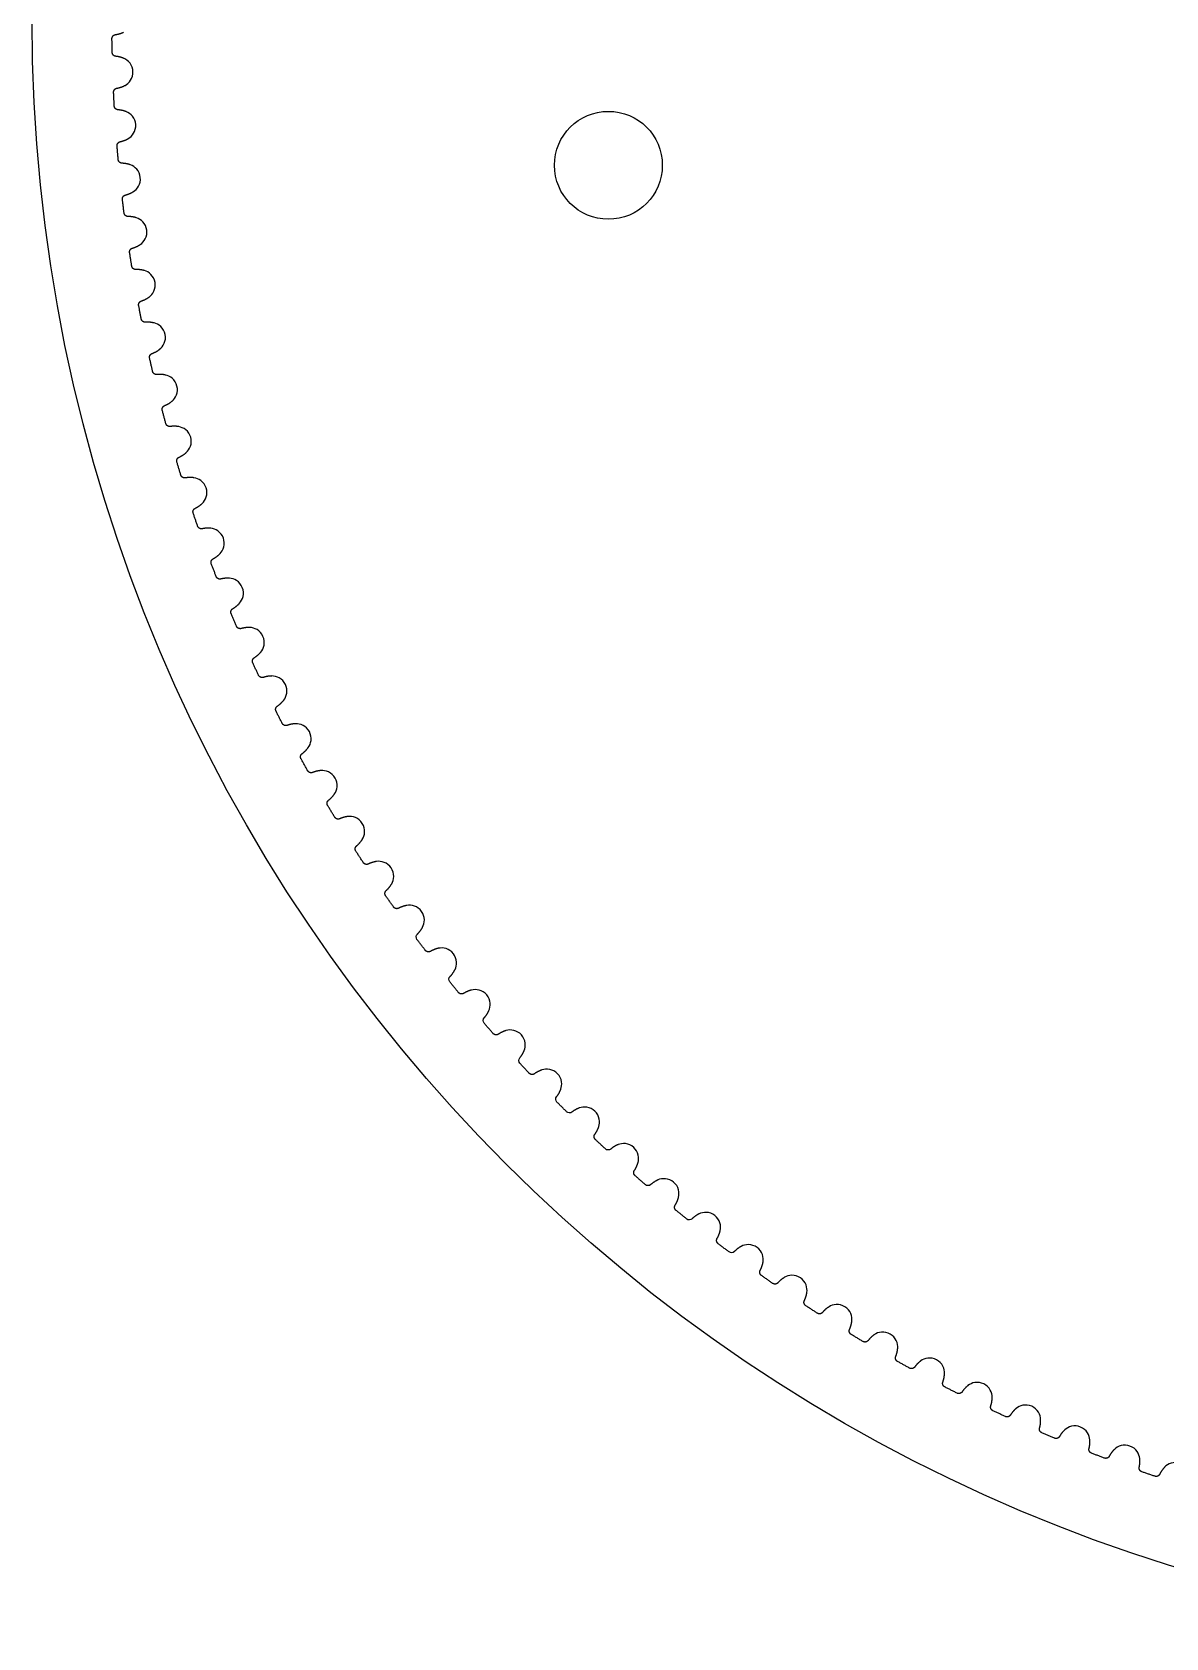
# Model space of a CAD drawing. Extents: x 88 to 208, y 45 to 165.
# Drawn here: x 88.5 to 130.6, y 45 to 104.5 of the extents above; entities that cross this region are included whole.
import ezdxf

# ---------------------------------------------------------------- set-up
doc = ezdxf.new("R2010")
doc.units = 0
doc.layers.add('View001', color=7, linetype='CONTINUOUS')

msp = doc.modelspace()

# ---------------------------------------------------------------- linework, layer by layer
at = {"layer": 'View001'}
for centre, radius in [((148.5, 105), 60), ((109.877, 99.589), 2)]:
    msp.add_circle(centre, radius, dxfattribs=at)
for points, degree, knots in [([(91.4627, 104.283), (91.4615, 104.336), (91.4991, 104.383), (91.5398, 104.427), (91.5926, 104.434)], 2, [0, 0, 0, 0.724386, 0.724386, 1.44877, 1.44877, 1.44877]), ([(91.6063, 103.629), (91.5533, 103.634), (91.5112, 103.677), (91.472, 103.722), (91.4714, 103.775)], 2, [0, 0, 0, 0.724386, 0.724386, 1.44877, 1.44877, 1.44877]), ([(91.6063, 103.629), (91.5533, 103.634), (91.5112, 103.677), (91.472, 103.722), (91.4714, 103.775)], 2, [0, 0, 0, 0.724386, 0.724386, 1.44877, 1.44877, 1.44877]), ([(91.9472, 102.551), (92.0204, 102.589), (92.0967, 102.652), (92.1539, 102.741), (92.2113, 102.829), (92.2462, 102.944), (92.2417, 103.06), (92.2382, 103.176), (92.1954, 103.288), (92.1321, 103.372), (92.0689, 103.457), (91.9885, 103.514), (91.9129, 103.548)], 3, [0, 0, 0, 0, 0.558599, 0.558599, 0.558599, 1.1172, 1.1172, 1.1172, 1.6758, 1.6758, 1.6758, 2.2344, 2.2344, 2.2344, 2.2344]), ([(91.5225, 102.293), (91.5194, 102.346), (91.5554, 102.394), (91.5945, 102.44), (91.647, 102.448)], 2, [0, 0, 0, 0.724386, 0.724386, 1.44877, 1.44877, 1.44877]), ([(91.6888, 101.644), (91.6357, 101.647), (91.5921, 101.689), (91.5513, 101.733), (91.5489, 101.786)], 2, [0, 0, 0, 0.724386, 0.724386, 1.44877, 1.44877, 1.44877]), ([(91.6888, 101.644), (91.6357, 101.647), (91.5921, 101.689), (91.5513, 101.733), (91.5489, 101.786)], 2, [0, 0, 0, 0.724386, 0.724386, 1.44877, 1.44877, 1.44877]), ([(92.0672, 100.578), (92.139, 100.62), (92.213, 100.685), (92.267, 100.776), (92.3213, 100.866), (92.3522, 100.982), (92.3436, 101.098), (92.3362, 101.213), (92.2895, 101.324), (92.2232, 101.406), (92.1571, 101.489), (92.0748, 101.543), (91.998, 101.574)], 3, [0, 0, 0, 0, 0.558599, 0.558599, 0.558599, 1.1172, 1.1172, 1.1172, 1.6758, 1.6758, 1.6758, 2.2344, 2.2344, 2.2344, 2.2344]), ([(91.6517, 100.306), (91.6467, 100.359), (91.681, 100.408), (91.7185, 100.455), (91.7707, 100.465)], 2, [0, 0, 0, 0.724386, 0.724386, 1.44877, 1.44877, 1.44877]), ([(91.8405, 99.6638), (91.7873, 99.6649), (91.7423, 99.7045), (91.7, 99.7471), (91.6957, 99.8001)], 2, [0, 0, 0, 0.724386, 0.724386, 1.44877, 1.44877, 1.44877]), ([(91.8405, 99.6638), (91.7873, 99.6649), (91.7423, 99.7045), (91.7, 99.7471), (91.6957, 99.8001)], 2, [0, 0, 0, 0.724386, 0.724386, 1.44877, 1.44877, 1.44877]), ([(92.2559, 98.6116), (92.3262, 98.6552), (92.3979, 98.7228), (92.4487, 98.8156), (92.4998, 98.9075), (92.5267, 99.0248), (92.514, 99.1402), (92.5025, 99.2557), (92.452, 99.3649), (92.3829, 99.4442), (92.314, 99.5245), (92.2298, 99.5757), (92.152, 99.6039)], 3, [0, 0, 0, 0, 0.558599, 0.558599, 0.558599, 1.1172, 1.1172, 1.1172, 1.6758, 1.6758, 1.6758, 2.2344, 2.2344, 2.2344, 2.2344]), ([(91.8501, 98.3252), (91.8433, 98.3779), (91.8759, 98.4283), (91.9117, 98.4764), (91.9635, 98.4884)], 2, [0, 0, 0, 0.724386, 0.724386, 1.44877, 1.44877, 1.44877]), ([(92.0612, 97.6897), (92.0081, 97.6889), (91.9617, 97.7269), (91.9179, 97.768), (91.9118, 97.8208)], 2, [0, 0, 0, 0.724386, 0.724386, 1.44877, 1.44877, 1.44877]), ([(92.0612, 97.6897), (92.0081, 97.6889), (91.9617, 97.7269), (91.9179, 97.768), (91.9118, 97.8208)], 2, [0, 0, 0, 0.724386, 0.724386, 1.44877, 1.44877, 1.44877]), ([(92.5131, 96.6526), (92.5818, 96.6986), (92.6512, 96.7687), (92.6987, 96.8632), (92.7466, 96.9568), (92.7693, 97.075), (92.7527, 97.1899), (92.7371, 97.3049), (92.6828, 97.4123), (92.611, 97.4891), (92.5393, 97.5669), (92.4534, 97.6152), (92.3747, 97.6407)], 3, [0, 0, 0, 0, 0.558599, 0.558599, 0.558599, 1.1172, 1.1172, 1.1172, 1.6758, 1.6758, 1.6758, 2.2344, 2.2344, 2.2344, 2.2344]), ([(92.1176, 96.3522), (92.1089, 96.4046), (92.1397, 96.4561), (92.1739, 96.5054), (92.2252, 96.5193)], 2, [0, 0, 0, 0.724386, 0.724386, 1.44877, 1.44877, 1.44877]), ([(92.3507, 95.7244), (92.2976, 95.7218), (92.25, 95.7582), (92.2048, 95.7977), (92.1968, 95.8503)], 2, [0, 0, 0, 0.724386, 0.724386, 1.44877, 1.44877, 1.44877]), ([(92.3507, 95.7244), (92.2976, 95.7218), (92.25, 95.7582), (92.2048, 95.7977), (92.1968, 95.8503)], 2, [0, 0, 0, 0.724386, 0.724386, 1.44877, 1.44877, 1.44877]), ([(92.8385, 94.7037), (92.9056, 94.7522), (92.9724, 94.8246), (93.0167, 94.9207), (93.0612, 95.016), (93.0798, 95.1349), (93.0592, 95.2491), (93.0396, 95.3635), (92.9816, 95.4689), (92.9072, 95.5432), (92.8328, 95.6185), (92.7453, 95.6637), (92.6657, 95.6864)], 3, [0, 0, 0, 0, 0.558599, 0.558599, 0.558599, 1.1172, 1.1172, 1.1172, 1.6758, 1.6758, 1.6758, 2.2344, 2.2344, 2.2344, 2.2344]), ([(92.4537, 94.3897), (92.4433, 94.4419), (92.4722, 94.4944), (92.5046, 94.5449), (92.5555, 94.5605)], 2, [0, 0, 0, 0.724386, 0.724386, 1.44877, 1.44877, 1.44877]), ([(92.7087, 93.7705), (92.6557, 93.766), (92.6068, 93.8007), (92.5603, 93.8386), (92.5504, 93.8909)], 2, [0, 0, 0, 0.724386, 0.724386, 1.44877, 1.44877, 1.44877]), ([(92.7087, 93.7705), (92.6557, 93.766), (92.6068, 93.8007), (92.5603, 93.8386), (92.5504, 93.8909)], 2, [0, 0, 0, 0.724386, 0.724386, 1.44877, 1.44877, 1.44877]), ([(93.2318, 92.7674), (93.2971, 92.8182), (93.3614, 92.8929), (93.4022, 92.9905), (93.4435, 93.0873), (93.4579, 93.2068), (93.4333, 93.3202), (93.4097, 93.4338), (93.348, 93.5371), (93.2711, 93.6088), (93.1941, 93.6814), (93.1051, 93.7236), (93.0247, 93.7435)], 3, [0, 0, 0, 0, 0.558599, 0.558599, 0.558599, 1.1172, 1.1172, 1.1172, 1.6758, 1.6758, 1.6758, 2.2344, 2.2344, 2.2344, 2.2344]), ([(92.8581, 92.4402), (92.8459, 92.4919), (92.873, 92.5455), (92.9036, 92.597), (92.9539, 92.6144)], 2, [0, 0, 0, 0.724386, 0.724386, 1.44877, 1.44877, 1.44877]), ([(93.1346, 91.8303), (93.0818, 91.8239), (93.0316, 91.8569), (92.9839, 91.8932), (92.9722, 91.945)], 2, [0, 0, 0, 0.724386, 0.724386, 1.44877, 1.44877, 1.44877]), ([(93.1346, 91.8303), (93.0818, 91.8239), (93.0316, 91.8569), (92.9839, 91.8932), (92.9722, 91.945)], 2, [0, 0, 0, 0.724386, 0.724386, 1.44877, 1.44877, 1.44877]), ([(93.6923, 90.8461), (93.7559, 90.8991), (93.8175, 90.976), (93.8549, 91.075), (93.8927, 91.1731), (93.903, 91.293), (93.8744, 91.4055), (93.8469, 91.5182), (93.7817, 91.6193), (93.7023, 91.6883), (93.6228, 91.7582), (93.5324, 91.7972), (93.4514, 91.8143)], 3, [0, 0, 0, 0, 0.558599, 0.558599, 0.558599, 1.1172, 1.1172, 1.1172, 1.6758, 1.6758, 1.6758, 2.2344, 2.2344, 2.2344, 2.2344]), ([(93.3304, 90.506), (93.3163, 90.5573), (93.3415, 90.6117), (93.3704, 90.6643), (93.42, 90.6834)], 2, [0, 0, 0, 0.724386, 0.724386, 1.44877, 1.44877, 1.44877]), ([(93.6279, 89.9061), (93.5754, 89.8979), (93.5241, 89.9291), (93.4751, 89.9637), (93.4617, 90.0151)], 2, [0, 0, 0, 0.724386, 0.724386, 1.44877, 1.44877, 1.44877]), ([(93.6279, 89.9061), (93.5754, 89.8979), (93.5241, 89.9291), (93.4751, 89.9637), (93.4617, 90.0151)], 2, [0, 0, 0, 0.724386, 0.724386, 1.44877, 1.44877, 1.44877]), ([(94.2197, 88.9419), (94.2813, 88.9971), (94.3402, 89.0761), (94.3742, 89.1764), (94.4086, 89.2757), (94.4146, 89.3959), (94.3821, 89.5073), (94.3507, 89.6191), (94.282, 89.7179), (94.2002, 89.784), (94.1184, 89.8511), (94.0266, 89.8869), (93.9451, 89.9011)], 3, [0, 0, 0, 0, 0.558599, 0.558599, 0.558599, 1.1172, 1.1172, 1.1172, 1.6758, 1.6758, 1.6758, 2.2344, 2.2344, 2.2344, 2.2344]), ([(93.8698, 88.5894), (93.854, 88.6402), (93.8773, 88.6954), (93.9043, 88.749), (93.9532, 88.7699)], 2, [0, 0, 0, 0.724386, 0.724386, 1.44877, 1.44877, 1.44877]), ([(94.1881, 88.0002), (94.1359, 87.9902), (94.0836, 88.0196), (94.0334, 88.0525), (94.0182, 88.1034)], 2, [0, 0, 0, 0.724386, 0.724386, 1.44877, 1.44877, 1.44877]), ([(94.1881, 88.0002), (94.1359, 87.9902), (94.0836, 88.0196), (94.0334, 88.0525), (94.0182, 88.1034)], 2, [0, 0, 0, 0.724386, 0.724386, 1.44877, 1.44877, 1.44877]), ([(94.8132, 87.0574), (94.8729, 87.1147), (94.929, 87.1957), (94.9594, 87.297), (94.9903, 87.3976), (94.9921, 87.5179), (94.9558, 87.6281), (94.9205, 87.7387), (94.8484, 87.835), (94.7643, 87.8982), (94.6802, 87.9624), (94.5872, 87.995), (94.5053, 88.0064)], 3, [0, 0, 0, 0, 0.558599, 0.558599, 0.558599, 1.1172, 1.1172, 1.1172, 1.6758, 1.6758, 1.6758, 2.2344, 2.2344, 2.2344, 2.2344]), ([(94.4758, 86.6928), (94.4582, 86.743), (94.4796, 86.7991), (94.5047, 86.8536), (94.5528, 86.8761)], 2, [0, 0, 0, 0.724386, 0.724386, 1.44877, 1.44877, 1.44877]), ([(94.8145, 86.1151), (94.7626, 86.1033), (94.7093, 86.1309), (94.658, 86.1619), (94.641, 86.2123)], 2, [0, 0, 0, 0.724386, 0.724386, 1.44877, 1.44877, 1.44877]), ([(94.8145, 86.1151), (94.7626, 86.1033), (94.7093, 86.1309), (94.658, 86.1619), (94.641, 86.2123)], 2, [0, 0, 0, 0.724386, 0.724386, 1.44877, 1.44877, 1.44877]), ([(95.4721, 85.1946), (95.5297, 85.254), (95.583, 85.3369), (95.6098, 85.4393), (95.6372, 85.5408), (95.6349, 85.6611), (95.5947, 85.77), (95.5556, 85.8793), (95.4801, 85.973), (95.3939, 86.0333), (95.3076, 86.0945), (95.2135, 86.1239), (95.1312, 86.1324)], 3, [0, 0, 0, 0, 0.558599, 0.558599, 0.558599, 1.1172, 1.1172, 1.1172, 1.6758, 1.6758, 1.6758, 2.2344, 2.2344, 2.2344, 2.2344]), ([(95.1476, 84.8186), (95.1283, 84.8681), (95.1477, 84.9249), (95.1709, 84.9802), (95.2182, 85.0044)], 2, [0, 0, 0, 0.724386, 0.724386, 1.44877, 1.44877, 1.44877]), ([(95.5062, 84.2531), (95.4548, 84.2394), (95.4006, 84.2651), (95.3483, 84.2944), (95.3295, 84.3441)], 2, [0, 0, 0, 0.724386, 0.724386, 1.44877, 1.44877, 1.44877]), ([(95.5062, 84.2531), (95.4548, 84.2394), (95.4006, 84.2651), (95.3483, 84.2944), (95.3295, 84.3441)], 2, [0, 0, 0, 0.724386, 0.724386, 1.44877, 1.44877, 1.44877]), ([(96.1956, 83.3561), (96.2511, 83.4174), (96.3014, 83.5021), (96.3247, 83.6054), (96.3485, 83.7078), (96.342, 83.828), (96.298, 83.9354), (96.2551, 84.0432), (96.1764, 84.1342), (96.0882, 84.1915), (95.9998, 84.2496), (95.9048, 84.2757), (95.8222, 84.2813)], 3, [0, 0, 0, 0, 0.558599, 0.558599, 0.558599, 1.1172, 1.1172, 1.1172, 1.6758, 1.6758, 1.6758, 2.2344, 2.2344, 2.2344, 2.2344]), ([(95.8845, 82.9689), (95.8634, 83.0177), (95.8808, 83.0751), (95.902, 83.1313), (95.9485, 83.1571)], 2, [0, 0, 0, 0.724386, 0.724386, 1.44877, 1.44877, 1.44877]), ([(96.2626, 82.4162), (96.2117, 82.4008), (96.1566, 82.4246), (96.1033, 82.452), (96.0828, 82.5011)], 2, [0, 0, 0, 0.724386, 0.724386, 1.44877, 1.44877, 1.44877]), ([(96.2626, 82.4162), (96.2117, 82.4008), (96.1566, 82.4246), (96.1033, 82.452), (96.0828, 82.5011)], 2, [0, 0, 0, 0.724386, 0.724386, 1.44877, 1.44877, 1.44877]), ([(96.9828, 81.5438), (97.0362, 81.6071), (97.0835, 81.6935), (97.1032, 81.7975), (97.1234, 81.9007), (97.1126, 82.0206), (97.065, 82.1264), (97.0183, 82.2326), (96.9365, 82.3209), (96.8463, 82.375), (96.756, 82.43), (96.6601, 82.4528), (96.5774, 82.4555)], 3, [0, 0, 0, 0, 0.558599, 0.558599, 0.558599, 1.1172, 1.1172, 1.1172, 1.6758, 1.6758, 1.6758, 2.2344, 2.2344, 2.2344, 2.2344]), ([(96.6854, 81.1461), (96.6626, 81.1941), (96.678, 81.2521), (96.6973, 81.3089), (96.7428, 81.3364)], 2, [0, 0, 0, 0.724386, 0.724386, 1.44877, 1.44877, 1.44877]), ([(97.0826, 80.6069), (97.0322, 80.5898), (96.9764, 80.6116), (96.9221, 80.6371), (96.8999, 80.6855)], 2, [0, 0, 0, 0.724386, 0.724386, 1.44877, 1.44877, 1.44877]), ([(97.0826, 80.6069), (97.0322, 80.5898), (96.9764, 80.6116), (96.9221, 80.6371), (96.8999, 80.6855)], 2, [0, 0, 0, 0.724386, 0.724386, 1.44877, 1.44877, 1.44877]), ([(97.8328, 79.7602), (97.8839, 79.8253), (97.9282, 79.9133), (97.9442, 80.0179), (97.9608, 80.1217), (97.9459, 80.2412), (97.8946, 80.3453), (97.8443, 80.4498), (97.7594, 80.5352), (97.6674, 80.5861), (97.5752, 80.6379), (97.4785, 80.6573), (97.3958, 80.6572)], 3, [0, 0, 0, 0, 0.558599, 0.558599, 0.558599, 1.1172, 1.1172, 1.1172, 1.6758, 1.6758, 1.6758, 2.2344, 2.2344, 2.2344, 2.2344]), ([(97.5494, 79.3523), (97.525, 79.3995), (97.5384, 79.458), (97.5556, 79.5155), (97.6002, 79.5445)], 2, [0, 0, 0, 0.724386, 0.724386, 1.44877, 1.44877, 1.44877]), ([(97.9652, 78.8273), (97.9155, 78.8084), (97.8589, 78.8283), (97.8038, 78.8519), (97.7799, 78.8995)], 2, [0, 0, 0, 0.724386, 0.724386, 1.44877, 1.44877, 1.44877]), ([(97.9652, 78.8273), (97.9155, 78.8084), (97.8589, 78.8283), (97.8038, 78.8519), (97.7799, 78.8995)], 2, [0, 0, 0, 0.724386, 0.724386, 1.44877, 1.44877, 1.44877]), ([(98.7445, 78.0073), (98.7933, 78.0741), (98.8345, 78.1637), (98.8469, 78.2688), (98.8598, 78.3731), (98.8408, 78.4919), (98.7859, 78.5942), (98.7319, 78.6969), (98.6441, 78.7792), (98.5504, 78.8269), (98.4564, 78.8755), (98.3592, 78.8915), (98.2765, 78.8885)], 3, [0, 0, 0, 0, 0.558599, 0.558599, 0.558599, 1.1172, 1.1172, 1.1172, 1.6758, 1.6758, 1.6758, 2.2344, 2.2344, 2.2344, 2.2344]), ([(98.4756, 77.5898), (98.4495, 77.6361), (98.4608, 77.695), (98.4761, 77.7531), (98.5196, 77.7836)], 2, [0, 0, 0, 0.724386, 0.724386, 1.44877, 1.44877, 1.44877]), ([(98.9094, 77.0797), (98.8604, 77.059), (98.8031, 77.0769), (98.7472, 77.0986), (98.7217, 77.1452)], 2, [0, 0, 0, 0.724386, 0.724386, 1.44877, 1.44877, 1.44877]), ([(98.9094, 77.0797), (98.8604, 77.059), (98.8031, 77.0769), (98.7472, 77.0986), (98.7217, 77.1452)], 2, [0, 0, 0, 0.724386, 0.724386, 1.44877, 1.44877, 1.44877]), ([(99.7168, 76.2873), (99.7633, 76.3558), (99.8014, 76.4467), (99.81, 76.5522), (99.8194, 76.6569), (99.7961, 76.775), (99.7377, 76.8753), (99.6802, 76.9761), (99.5896, 77.0553), (99.4943, 77.0997), (99.3986, 77.145), (99.3009, 77.1575), (99.2183, 77.1516)], 3, [0, 0, 0, 0, 0.558599, 0.558599, 0.558599, 1.1172, 1.1172, 1.1172, 1.6758, 1.6758, 1.6758, 2.2344, 2.2344, 2.2344, 2.2344]), ([(99.4626, 75.8606), (99.435, 75.9061), (99.4442, 75.9653), (99.4574, 76.0239), (99.4998, 76.0559)], 2, [0, 0, 0, 0.724386, 0.724386, 1.44877, 1.44877, 1.44877]), ([(99.914, 75.366), (99.8658, 75.3436), (99.8079, 75.3595), (99.7512, 75.3792), (99.7242, 75.425)], 2, [0, 0, 0, 0.724386, 0.724386, 1.44877, 1.44877, 1.44877]), ([(99.914, 75.366), (99.8658, 75.3436), (99.8079, 75.3595), (99.7512, 75.3792), (99.7242, 75.425)], 2, [0, 0, 0, 0.724386, 0.724386, 1.44877, 1.44877, 1.44877]), ([(100.749, 74.6023), (100.793, 74.6724), (100.828, 74.7646), (100.833, 74.8702), (100.838, 74.9752), (100.811, 75.0925), (100.749, 75.1906), (100.688, 75.2893), (100.595, 75.3653), (100.498, 75.4064), (100.401, 75.4483), (100.303, 75.4575), (100.22, 75.4487)], 3, [0, 0, 0, 0, 0.558599, 0.558599, 0.558599, 1.1172, 1.1172, 1.1172, 1.6758, 1.6758, 1.6758, 2.2344, 2.2344, 2.2344, 2.2344]), ([(100.509, 74.167), (100.48, 74.2114), (100.487, 74.271), (100.499, 74.3299), (100.54, 74.3635)], 2, [0, 0, 0, 0.724386, 0.724386, 1.44877, 1.44877, 1.44877]), ([(100.978, 73.6884), (100.93, 73.6644), (100.872, 73.6782), (100.815, 73.696), (100.786, 73.7407)], 2, [0, 0, 0, 0.724386, 0.724386, 1.44877, 1.44877, 1.44877]), ([(100.978, 73.6884), (100.93, 73.6644), (100.872, 73.6782), (100.815, 73.696), (100.786, 73.7407)], 2, [0, 0, 0, 0.724386, 0.724386, 1.44877, 1.44877, 1.44877]), ([(101.839, 72.9543), (101.88, 73.0259), (101.912, 73.1192), (101.913, 73.225), (101.915, 73.3302), (101.884, 73.4464), (101.818, 73.5423), (101.754, 73.6388), (101.658, 73.7115), (101.56, 73.7492), (101.461, 73.7877), (101.363, 73.7934), (101.281, 73.7817)], 3, [0, 0, 0, 0, 0.558599, 0.558599, 0.558599, 1.1172, 1.1172, 1.1172, 1.6758, 1.6758, 1.6758, 2.2344, 2.2344, 2.2344, 2.2344]), ([(101.615, 72.5109), (101.584, 72.5543), (101.589, 72.6141), (101.598, 72.6734), (101.638, 72.7084)], 2, [0, 0, 0, 0.724386, 0.724386, 1.44877, 1.44877, 1.44877]), ([(102.1, 72.049), (102.053, 72.0233), (101.994, 72.0351), (101.936, 72.0508), (101.906, 72.0946)], 2, [0, 0, 0, 0.724386, 0.724386, 1.44877, 1.44877, 1.44877]), ([(102.1, 72.049), (102.053, 72.0233), (101.994, 72.0351), (101.936, 72.0508), (101.906, 72.0946)], 2, [0, 0, 0, 0.724386, 0.724386, 1.44877, 1.44877, 1.44877]), ([(102.985, 71.3454), (103.024, 71.4183), (103.053, 71.5127), (103.05, 71.6185), (103.049, 71.7237), (103.013, 71.8387), (102.945, 71.9323), (102.877, 72.0265), (102.779, 72.0958), (102.679, 72.13), (102.579, 72.1651), (102.481, 72.1674), (102.399, 72.1528)], 3, [0, 0, 0, 0, 0.558599, 0.558599, 0.558599, 1.1172, 1.1172, 1.1172, 1.6758, 1.6758, 1.6758, 2.2344, 2.2344, 2.2344, 2.2344]), ([(103.278, 70.4497), (103.232, 70.4224), (103.173, 70.4322), (103.115, 70.4459), (103.083, 70.4885)], 2, [0, 0, 0, 0.724386, 0.724386, 1.44877, 1.44877, 1.44877]), ([(103.278, 70.4497), (103.232, 70.4224), (103.173, 70.4322), (103.115, 70.4459), (103.083, 70.4885)], 2, [0, 0, 0, 0.724386, 0.724386, 1.44877, 1.44877, 1.44877]), ([(104.188, 69.7775), (104.224, 69.8517), (104.249, 69.9471), (104.243, 70.0527), (104.238, 70.1577), (104.198, 70.2714), (104.126, 70.3626), (104.055, 70.4544), (103.955, 70.5202), (103.854, 70.5509), (103.753, 70.5824), (103.655, 70.5813), (103.574, 70.564)], 3, [0, 0, 0, 0, 0.558599, 0.558599, 0.558599, 1.1172, 1.1172, 1.1172, 1.6758, 1.6758, 1.6758, 2.2344, 2.2344, 2.2344, 2.2344]), ([(104.511, 68.8925), (104.466, 68.8637), (104.407, 68.8713), (104.348, 68.883), (104.315, 68.9245)], 2, [0, 0, 0, 0.724386, 0.724386, 1.44877, 1.44877, 1.44877]), ([(104.511, 68.8925), (104.466, 68.8637), (104.407, 68.8713), (104.348, 68.883), (104.315, 68.9245)], 2, [0, 0, 0, 0.724386, 0.724386, 1.44877, 1.44877, 1.44877]), ([(105.444, 68.2524), (105.478, 68.3279), (105.499, 68.4241), (105.49, 68.5294), (105.481, 68.6342), (105.437, 68.7465), (105.362, 68.835), (105.288, 68.9243), (105.185, 68.9866), (105.084, 69.0138), (104.982, 69.0418), (104.883, 69.0372), (104.803, 69.017)], 3, [0, 0, 0, 0, 0.558599, 0.558599, 0.558599, 1.1172, 1.1172, 1.1172, 1.6758, 1.6758, 1.6758, 2.2344, 2.2344, 2.2344, 2.2344]), ([(105.798, 67.3793), (105.754, 67.3489), (105.695, 67.3545), (105.635, 67.3641), (105.601, 67.4045)], 2, [0, 0, 0, 0.724386, 0.724386, 1.44877, 1.44877, 1.44877]), ([(105.798, 67.3793), (105.754, 67.3489), (105.695, 67.3545), (105.635, 67.3641), (105.601, 67.4045)], 2, [0, 0, 0, 0.724386, 0.724386, 1.44877, 1.44877, 1.44877]), ([(106.753, 66.7722), (106.784, 66.8488), (106.802, 66.9457), (106.789, 67.0506), (106.776, 67.155), (106.729, 67.2657), (106.651, 67.3516), (106.574, 67.4382), (106.468, 67.4969), (106.366, 67.5205), (106.263, 67.5449), (106.165, 67.5369), (106.085, 67.5139)], 3, [0, 0, 0, 0, 0.558599, 0.558599, 0.558599, 1.1172, 1.1172, 1.1172, 1.6758, 1.6758, 1.6758, 2.2344, 2.2344, 2.2344, 2.2344]), ([(108.112, 65.3385), (108.141, 65.4162), (108.156, 65.5136), (108.138, 65.618), (108.122, 65.7219), (108.071, 65.8309), (107.99, 65.914), (107.91, 65.9979), (107.803, 66.0529), (107.7, 66.0729), (107.596, 66.0937), (107.498, 66.0822), (107.419, 66.0565)], 3, [0, 0, 0, 0, 0.558599, 0.558599, 0.558599, 1.1172, 1.1172, 1.1172, 1.6758, 1.6758, 1.6758, 2.2344, 2.2344, 2.2344, 2.2344]), ([(107.137, 65.912), (107.094, 65.8801), (107.035, 65.8836), (106.975, 65.8911), (106.939, 65.9302)], 2, [0, 0, 0, 0.724386, 0.724386, 1.44877, 1.44877, 1.44877]), ([(107.137, 65.912), (107.094, 65.8801), (107.035, 65.8836), (106.975, 65.8911), (106.939, 65.9302)], 2, [0, 0, 0, 0.724386, 0.724386, 1.44877, 1.44877, 1.44877]), ([(109.521, 63.9531), (109.547, 64.0318), (109.558, 64.1297), (109.537, 64.2334), (109.518, 64.3367), (109.463, 64.4438), (109.379, 64.524), (109.296, 64.6051), (109.187, 64.6563), (109.083, 64.6727), (108.979, 64.6898), (108.881, 64.675), (108.803, 64.6466)], 3, [0, 0, 0, 0, 0.558599, 0.558599, 0.558599, 1.1172, 1.1172, 1.1172, 1.6758, 1.6758, 1.6758, 2.2344, 2.2344, 2.2344, 2.2344]), ([(109.394, 63.4729), (109.355, 63.509), (109.348, 63.5685), (109.344, 63.6284), (109.376, 63.6709)], 2, [0, 0, 0, 0.724386, 0.724386, 1.44877, 1.44877, 1.44877]), ([(110.977, 62.6178), (111, 62.6973), (111.008, 62.7955), (110.984, 62.8985), (110.96, 63.001), (110.902, 63.1061), (110.815, 63.1834), (110.729, 63.2615), (110.619, 63.3088), (110.514, 63.3216), (110.41, 63.3351), (110.313, 63.3169), (110.236, 63.2857)], 3, [0, 0, 0, 0, 0.558599, 0.558599, 0.558599, 1.1172, 1.1172, 1.1172, 1.6758, 1.6758, 1.6758, 2.2344, 2.2344, 2.2344, 2.2344]), ([(110.867, 62.1334), (110.827, 62.1681), (110.817, 62.2273), (110.812, 62.2871), (110.842, 62.3307)], 2, [0, 0, 0, 0.724386, 0.724386, 1.44877, 1.44877, 1.44877]), ([(112.479, 61.3341), (112.499, 61.4143), (112.504, 61.5128), (112.476, 61.6148), (112.449, 61.7164), (112.387, 61.8195), (112.298, 61.8937), (112.209, 61.9687), (112.097, 62.0122), (111.992, 62.0213), (111.887, 62.0312), (111.791, 62.0096), (111.715, 61.9758)], 3, [0, 0, 0, 0, 0.558599, 0.558599, 0.558599, 1.1172, 1.1172, 1.1172, 1.6758, 1.6758, 1.6758, 2.2344, 2.2344, 2.2344, 2.2344]), ([(112.386, 60.8462), (112.345, 60.8794), (112.333, 60.9383), (112.325, 60.9978), (112.354, 61.0424)], 2, [0, 0, 0, 0.724386, 0.724386, 1.44877, 1.44877, 1.44877]), ([(114.025, 60.1036), (114.042, 60.1845), (114.044, 60.283), (114.012, 60.384), (113.982, 60.4847), (113.916, 60.5855), (113.824, 60.6565), (113.733, 60.7284), (113.619, 60.7679), (113.514, 60.7734), (113.409, 60.7796), (113.313, 60.7546), (113.239, 60.7182)], 3, [0, 0, 0, 0, 0.558599, 0.558599, 0.558599, 1.1172, 1.1172, 1.1172, 1.6758, 1.6758, 1.6758, 2.2344, 2.2344, 2.2344, 2.2344]), ([(113.949, 59.6127), (113.907, 59.6445), (113.893, 59.7029), (113.883, 59.7621), (113.91, 59.8077)], 2, [0, 0, 0, 0.724386, 0.724386, 1.44877, 1.44877, 1.44877]), ([(115.613, 58.9278), (115.627, 59.0092), (115.625, 59.1078), (115.59, 59.2076), (115.556, 59.3071), (115.487, 59.4055), (115.393, 59.4733), (115.299, 59.542), (115.184, 59.5776), (115.079, 59.5793), (114.973, 59.5818), (114.879, 59.5536), (114.806, 59.5146)], 3, [0, 0, 0, 0, 0.558599, 0.558599, 0.558599, 1.1172, 1.1172, 1.1172, 1.6758, 1.6758, 1.6758, 2.2344, 2.2344, 2.2344, 2.2344]), ([(115.554, 58.4346), (115.51, 58.4648), (115.495, 58.5227), (115.483, 58.5816), (115.509, 58.6281)], 2, [0, 0, 0, 0.724386, 0.724386, 1.44877, 1.44877, 1.44877]), ([(117.241, 57.8081), (117.253, 57.89), (117.247, 57.9884), (117.208, 58.087), (117.171, 58.1852), (117.098, 58.2812), (117.002, 58.3457), (116.906, 58.411), (116.79, 58.4425), (116.685, 58.4406), (116.579, 58.4394), (116.485, 58.4079), (116.414, 58.3664)], 3, [0, 0, 0, 0, 0.558599, 0.558599, 0.558599, 1.1172, 1.1172, 1.1172, 1.6758, 1.6758, 1.6758, 2.2344, 2.2344, 2.2344, 2.2344]), ([(116.168, 58.1663), (116.133, 58.1262), (116.073, 58.1172), (116.014, 58.1122), (115.97, 58.143)], 2, [0, 0, 0, 0.724386, 0.724386, 1.44877, 1.44877, 1.44877]), ([(116.168, 58.1663), (116.133, 58.1262), (116.073, 58.1172), (116.014, 58.1122), (115.97, 58.143)], 2, [0, 0, 0, 0.724386, 0.724386, 1.44877, 1.44877, 1.44877]), ([(117.199, 57.3132), (117.155, 57.3419), (117.137, 57.3992), (117.123, 57.4576), (117.147, 57.505)], 2, [0, 0, 0, 0.724386, 0.724386, 1.44877, 1.44877, 1.44877]), ([(118.907, 56.7459), (118.916, 56.8282), (118.907, 56.9263), (118.865, 57.0235), (118.824, 57.1204), (118.748, 57.2137), (118.649, 57.2748), (118.551, 57.3368), (118.434, 57.3642), (118.329, 57.3587), (118.223, 57.3538), (118.131, 57.319), (118.061, 57.275)], 3, [0, 0, 0, 0, 0.558599, 0.558599, 0.558599, 1.1172, 1.1172, 1.1172, 1.6758, 1.6758, 1.6758, 2.2344, 2.2344, 2.2344, 2.2344]), ([(117.822, 57.0664), (117.788, 57.0252), (117.729, 57.0141), (117.67, 57.007), (117.625, 57.0362)], 2, [0, 0, 0, 0.724386, 0.724386, 1.44877, 1.44877, 1.44877]), ([(117.822, 57.0664), (117.788, 57.0252), (117.729, 57.0141), (117.67, 57.007), (117.625, 57.0362)], 2, [0, 0, 0, 0.724386, 0.724386, 1.44877, 1.44877, 1.44877]), ([(118.883, 56.2498), (118.837, 56.277), (118.817, 56.3336), (118.801, 56.3915), (118.824, 56.4397)], 2, [0, 0, 0, 0.724386, 0.724386, 1.44877, 1.44877, 1.44877]), ([(119.513, 56.025), (119.481, 55.9826), (119.423, 55.9694), (119.364, 55.9603), (119.318, 55.9879)], 2, [0, 0, 0, 0.724386, 0.724386, 1.44877, 1.44877, 1.44877]), ([(119.513, 56.025), (119.481, 55.9826), (119.423, 55.9694), (119.364, 55.9603), (119.318, 55.9879)], 2, [0, 0, 0, 0.724386, 0.724386, 1.44877, 1.44877, 1.44877]), ([(120.609, 55.7425), (120.615, 55.8251), (120.602, 55.9228), (120.557, 56.0185), (120.513, 56.1138), (120.434, 56.2045), (120.333, 56.2621), (120.233, 56.3206), (120.115, 56.344), (120.01, 56.3347), (119.904, 56.3261), (119.814, 56.2882), (119.745, 56.2418)], 3, [0, 0, 0, 0, 0.558599, 0.558599, 0.558599, 1.1172, 1.1172, 1.1172, 1.6758, 1.6758, 1.6758, 2.2344, 2.2344, 2.2344, 2.2344]), ([(120.602, 55.2459), (120.555, 55.2714), (120.534, 55.3274), (120.516, 55.3846), (120.537, 55.4336)], 2, [0, 0, 0, 0.724386, 0.724386, 1.44877, 1.44877, 1.44877]), ([(122.345, 54.7991), (122.348, 54.8818), (122.332, 54.9791), (122.284, 55.0731), (122.236, 55.1669), (122.154, 55.2547), (122.051, 55.3088), (121.949, 55.3638), (121.83, 55.383), (121.726, 55.3701), (121.621, 55.3578), (121.531, 55.3167), (121.464, 55.2679)], 3, [0, 0, 0, 0, 0.558599, 0.558599, 0.558599, 1.1172, 1.1172, 1.1172, 1.6758, 1.6758, 1.6758, 2.2344, 2.2344, 2.2344, 2.2344]), ([(121.24, 55.0432), (121.21, 54.9997), (121.152, 54.9845), (121.093, 54.9733), (121.046, 54.9994)], 2, [0, 0, 0, 0.724386, 0.724386, 1.44877, 1.44877, 1.44877]), ([(121.24, 55.0432), (121.21, 54.9997), (121.152, 54.9845), (121.093, 54.9733), (121.046, 54.9994)], 2, [0, 0, 0, 0.724386, 0.724386, 1.44877, 1.44877, 1.44877]), ([(122.355, 54.3026), (122.308, 54.3265), (122.284, 54.3816), (122.265, 54.4382), (122.284, 54.4879)], 2, [0, 0, 0, 0.724386, 0.724386, 1.44877, 1.44877, 1.44877]), ([(124.113, 53.9169), (124.113, 53.9997), (124.094, 54.0963), (124.042, 54.1886), (123.991, 54.2806), (123.906, 54.3656), (123.801, 54.416), (123.697, 54.4674), (123.578, 54.4824), (123.474, 54.4659), (123.369, 54.45), (123.281, 54.4058), (123.216, 54.3547)], 3, [0, 0, 0, 0, 0.558599, 0.558599, 0.558599, 1.1172, 1.1172, 1.1172, 1.6758, 1.6758, 1.6758, 2.2344, 2.2344, 2.2344, 2.2344]), ([(123, 54.1223), (122.971, 54.0778), (122.914, 54.0606), (122.855, 54.0473), (122.808, 54.0717)], 2, [0, 0, 0, 0.724386, 0.724386, 1.44877, 1.44877, 1.44877]), ([(123, 54.1223), (122.971, 54.0778), (122.914, 54.0606), (122.855, 54.0473), (122.808, 54.0717)], 2, [0, 0, 0, 0.724386, 0.724386, 1.44877, 1.44877, 1.44877]), ([(124.141, 53.421), (124.092, 53.4432), (124.067, 53.4975), (124.045, 53.5534), (124.062, 53.6037)], 2, [0, 0, 0, 0.724386, 0.724386, 1.44877, 1.44877, 1.44877]), ([(125.91, 53.0969), (125.908, 53.1797), (125.885, 53.2756), (125.83, 53.366), (125.776, 53.4562), (125.688, 53.5381), (125.582, 53.5848), (125.476, 53.6326), (125.356, 53.6434), (125.253, 53.6233), (125.149, 53.6037), (125.062, 53.5565), (124.999, 53.5032)], 3, [0, 0, 0, 0, 0.558599, 0.558599, 0.558599, 1.1172, 1.1172, 1.1172, 1.6758, 1.6758, 1.6758, 2.2344, 2.2344, 2.2344, 2.2344]), ([(124.792, 53.2633), (124.764, 53.2178), (124.707, 53.1986), (124.649, 53.1833), (124.601, 53.2061)], 2, [0, 0, 0, 0.724386, 0.724386, 1.44877, 1.44877, 1.44877]), ([(124.792, 53.2633), (124.764, 53.2178), (124.707, 53.1986), (124.649, 53.1833), (124.601, 53.2061)], 2, [0, 0, 0, 0.724386, 0.724386, 1.44877, 1.44877, 1.44877]), ([(125.956, 52.6023), (125.907, 52.6228), (125.879, 52.6762), (125.855, 52.7313), (125.871, 52.7822)], 2, [0, 0, 0, 0.724386, 0.724386, 1.44877, 1.44877, 1.44877]), ([(126.612, 52.4674), (126.586, 52.421), (126.53, 52.3998), (126.472, 52.3825), (126.423, 52.4036)], 2, [0, 0, 0, 0.724386, 0.724386, 1.44877, 1.44877, 1.44877]), ([(126.612, 52.4674), (126.586, 52.421), (126.53, 52.3998), (126.472, 52.3825), (126.423, 52.4036)], 2, [0, 0, 0, 0.724386, 0.724386, 1.44877, 1.44877, 1.44877]), ([(127.736, 52.3402), (127.73, 52.4228), (127.704, 52.5178), (127.646, 52.6063), (127.589, 52.6945), (127.498, 52.7733), (127.39, 52.8163), (127.283, 52.8604), (127.163, 52.867), (127.06, 52.8433), (126.957, 52.8201), (126.872, 52.7698), (126.811, 52.7144)], 3, [0, 0, 0, 0, 0.558599, 0.558599, 0.558599, 1.1172, 1.1172, 1.1172, 1.6758, 1.6758, 1.6758, 2.2344, 2.2344, 2.2344, 2.2344]), ([(127.798, 51.8475), (127.748, 51.8662), (127.719, 51.9186), (127.693, 51.9729), (127.707, 52.0243)], 2, [0, 0, 0, 0.724386, 0.724386, 1.44877, 1.44877, 1.44877]), ([(129.586, 51.6476), (129.578, 51.7299), (129.548, 51.824), (129.487, 51.9104), (129.427, 51.9966), (129.333, 52.0722), (129.224, 52.1114), (129.115, 52.1516), (128.995, 52.1541), (128.893, 52.1268), (128.791, 52.1), (128.708, 52.0469), (128.649, 51.9893)], 3, [0, 0, 0, 0, 0.558599, 0.558599, 0.558599, 1.1172, 1.1172, 1.1172, 1.6758, 1.6758, 1.6758, 2.2344, 2.2344, 2.2344, 2.2344]), ([(128.458, 51.7355), (128.434, 51.6882), (128.379, 51.6651), (128.322, 51.6458), (128.272, 51.6652)], 2, [0, 0, 0, 0.724386, 0.724386, 1.44877, 1.44877, 1.44877]), ([(128.458, 51.7355), (128.434, 51.6882), (128.379, 51.6651), (128.322, 51.6458), (128.272, 51.6652)], 2, [0, 0, 0, 0.724386, 0.724386, 1.44877, 1.44877, 1.44877]), ([(129.666, 51.1573), (129.615, 51.1744), (129.584, 51.2257), (129.557, 51.279), (129.569, 51.3309)], 2, [0, 0, 0, 0.724386, 0.724386, 1.44877, 1.44877, 1.44877]), ([(131.46, 51.02), (131.448, 51.102), (131.416, 51.195), (131.352, 51.2792), (131.288, 51.3633), (131.192, 51.4355), (131.082, 51.4709), (130.971, 51.5073), (130.851, 51.5056), (130.751, 51.4748), (130.649, 51.4444), (130.568, 51.3884), (130.511, 51.3288)], 3, [0, 0, 0, 0, 0.558599, 0.558599, 0.558599, 1.1172, 1.1172, 1.1172, 1.6758, 1.6758, 1.6758, 2.2344, 2.2344, 2.2344, 2.2344]), ([(130.329, 51.0685), (130.307, 51.0204), (130.252, 50.9954), (130.196, 50.9741), (130.146, 50.9917)], 2, [0, 0, 0, 0.724386, 0.724386, 1.44877, 1.44877, 1.44877]), ([(130.329, 51.0685), (130.307, 51.0204), (130.252, 50.9954), (130.196, 50.9741), (130.146, 50.9917)], 2, [0, 0, 0, 0.724386, 0.724386, 1.44877, 1.44877, 1.44877])]:
    msp.add_open_spline(points, degree=degree, knots=knots, dxfattribs=at)
for points, degree in [([(91.4714, 103.775), (91.4627, 104.283)], 1), ([(91.5926, 104.434), (91.7517, 104.456), (91.8962, 104.526)], 2), ([(91.5926, 104.434), (91.7517, 104.456), (91.8962, 104.526)], 2), ([(91.9129, 103.548), (91.7661, 103.613), (91.6063, 103.629)], 2), ([(91.9129, 103.548), (91.7661, 103.613), (91.6063, 103.629)], 2), ([(91.647, 102.448), (91.8053, 102.475), (91.9472, 102.551)], 2), ([(91.647, 102.448), (91.8053, 102.475), (91.9472, 102.551)], 2), ([(91.5489, 101.786), (91.5225, 102.293)], 1), ([(91.998, 101.574), (91.849, 101.634), (91.6888, 101.644)], 2), ([(91.998, 101.574), (91.849, 101.634), (91.6888, 101.644)], 2), ([(91.6957, 99.8001), (91.6517, 100.306)], 1), ([(91.7707, 100.465), (91.9279, 100.498), (92.0672, 100.578)], 2), ([(91.7707, 100.465), (91.9279, 100.498), (92.0672, 100.578)], 2), ([(92.152, 99.6039), (92.001, 99.6587), (91.8405, 99.6638)], 2), ([(92.152, 99.6039), (92.001, 99.6587), (91.8405, 99.6638)], 2), ([(91.9118, 97.8208), (91.8501, 98.3252)], 1), ([(91.9635, 98.4884), (92.1195, 98.5267), (92.2559, 98.6116)], 2), ([(91.9635, 98.4884), (92.1195, 98.5267), (92.2559, 98.6116)], 2), ([(92.3747, 97.6407), (92.2219, 97.6902), (92.0612, 97.6897)], 2), ([(92.3747, 97.6407), (92.2219, 97.6902), (92.0612, 97.6897)], 2), ([(92.2252, 96.5193), (92.3798, 96.563), (92.5131, 96.6526)], 2), ([(92.2252, 96.5193), (92.3798, 96.563), (92.5131, 96.6526)], 2), ([(92.1968, 95.8503), (92.1176, 96.3522)], 1), ([(92.6657, 95.6864), (92.5112, 95.7305), (92.3507, 95.7244)], 2), ([(92.6657, 95.6864), (92.5112, 95.7305), (92.3507, 95.7244)], 2), ([(92.5555, 94.5605), (92.7084, 94.6096), (92.8385, 94.7037)], 2), ([(92.5555, 94.5605), (92.7084, 94.6096), (92.8385, 94.7037)], 2), ([(92.5504, 93.8909), (92.4537, 94.3897)], 1), ([(93.0247, 93.7435), (92.8689, 93.7822), (92.7087, 93.7705)], 2), ([(93.0247, 93.7435), (92.8689, 93.7822), (92.7087, 93.7705)], 2), ([(92.9722, 91.945), (92.8581, 92.4402)], 1), ([(92.9539, 92.6144), (93.105, 92.6688), (93.2318, 92.7674)], 2), ([(92.9539, 92.6144), (93.105, 92.6688), (93.2318, 92.7674)], 2), ([(93.4514, 91.8143), (93.2942, 91.8475), (93.1346, 91.8303)], 2), ([(93.4514, 91.8143), (93.2942, 91.8475), (93.1346, 91.8303)], 2), ([(93.4617, 90.0151), (93.3304, 90.506)], 1), ([(93.42, 90.6834), (93.5691, 90.743), (93.6923, 90.8461)], 2), ([(93.42, 90.6834), (93.5691, 90.743), (93.6923, 90.8461)], 2), ([(93.9451, 89.9011), (93.7869, 89.9289), (93.6279, 89.9061)], 2), ([(93.9451, 89.9011), (93.7869, 89.9289), (93.6279, 89.9061)], 2), ([(93.9532, 88.7699), (94.1001, 88.8347), (94.2197, 88.9419)], 2), ([(93.9532, 88.7699), (94.1001, 88.8347), (94.2197, 88.9419)], 2), ([(94.0182, 88.1034), (93.8698, 88.5894)], 1), ([(94.5053, 88.0064), (94.3462, 88.0286), (94.1881, 88.0002)], 2), ([(94.5053, 88.0064), (94.3462, 88.0286), (94.1881, 88.0002)], 2), ([(94.5528, 86.8761), (94.6974, 86.946), (94.8132, 87.0574)], 2), ([(94.5528, 86.8761), (94.6974, 86.946), (94.8132, 87.0574)], 2), ([(94.641, 86.2123), (94.4758, 86.6928)], 1), ([(95.1312, 86.1324), (94.9715, 86.149), (94.8145, 86.1151)], 2), ([(95.1312, 86.1324), (94.9715, 86.149), (94.8145, 86.1151)], 2), ([(95.2182, 85.0044), (95.3603, 85.0793), (95.4721, 85.1946)], 2), ([(95.2182, 85.0044), (95.3603, 85.0793), (95.4721, 85.1946)], 2), ([(95.3295, 84.3441), (95.1476, 84.8186)], 1), ([(95.8222, 84.2813), (95.662, 84.2924), (95.5062, 84.2531)], 2), ([(95.8222, 84.2813), (95.662, 84.2924), (95.5062, 84.2531)], 2), ([(95.9485, 83.1571), (96.0879, 83.2369), (96.1956, 83.3561)], 2), ([(95.9485, 83.1571), (96.0879, 83.2369), (96.1956, 83.3561)], 2), ([(96.0828, 82.5011), (95.8845, 82.9689)], 1), ([(96.5774, 82.4555), (96.4168, 82.461), (96.2626, 82.4162)], 2), ([(96.5774, 82.4555), (96.4168, 82.461), (96.2626, 82.4162)], 2), ([(96.8999, 80.6855), (96.6854, 81.1461)], 1), ([(96.7428, 81.3364), (96.8793, 81.421), (96.9828, 81.5438)], 2), ([(96.7428, 81.3364), (96.8793, 81.421), (96.9828, 81.5438)], 2), ([(97.3958, 80.6572), (97.2352, 80.657), (97.0826, 80.6069)], 2), ([(97.3958, 80.6572), (97.2352, 80.657), (97.0826, 80.6069)], 2), ([(97.7799, 78.8995), (97.5494, 79.3523)], 1), ([(97.6002, 79.5445), (97.7337, 79.6338), (97.8328, 79.7602)], 2), ([(97.6002, 79.5445), (97.7337, 79.6338), (97.8328, 79.7602)], 2), ([(98.2765, 78.8885), (98.116, 78.8827), (97.9652, 78.8273)], 2), ([(98.2765, 78.8885), (98.116, 78.8827), (97.9652, 78.8273)], 2), ([(98.5196, 77.7836), (98.6499, 77.8775), (98.7445, 78.0073)], 2), ([(98.5196, 77.7836), (98.6499, 77.8775), (98.7445, 78.0073)], 2), ([(98.7217, 77.1452), (98.4756, 77.5898)], 1), ([(99.2183, 77.1516), (99.0581, 77.1403), (98.9094, 77.0797)], 2), ([(99.2183, 77.1516), (99.0581, 77.1403), (98.9094, 77.0797)], 2), ([(99.4998, 76.0559), (99.6268, 76.1543), (99.7168, 76.2873)], 2), ([(99.4998, 76.0559), (99.6268, 76.1543), (99.7168, 76.2873)], 2), ([(99.7242, 75.425), (99.4626, 75.8606)], 1), ([(100.22, 75.4487), (100.061, 75.4317), (99.914, 75.366)], 2), ([(100.22, 75.4487), (100.061, 75.4317), (99.914, 75.366)], 2), ([(100.54, 74.3635), (100.663, 74.4662), (100.749, 74.6023)], 2), ([(100.54, 74.3635), (100.663, 74.4662), (100.749, 74.6023)], 2), ([(100.786, 73.7407), (100.509, 74.167)], 1), ([(101.281, 73.7817), (101.122, 73.7592), (100.978, 73.6884)], 2), ([(101.281, 73.7817), (101.122, 73.7592), (100.978, 73.6884)], 2), ([(101.638, 72.7084), (101.758, 72.8154), (101.839, 72.9543)], 2), ([(101.638, 72.7084), (101.758, 72.8154), (101.839, 72.9543)], 2), ([(101.906, 72.0946), (101.615, 72.5109)], 1), ([(102.399, 72.1528), (102.241, 72.1248), (102.1, 72.049)], 2), ([(102.399, 72.1528), (102.241, 72.1248), (102.1, 72.049)], 2), ([(102.777, 70.8945), (102.732, 70.9465), (102.741, 71.0488), (102.794, 71.0926)], 3), ([(103.083, 70.4885), (102.777, 70.8945)], 1), ([(102.794, 71.0926), (102.91, 71.2037), (102.985, 71.3454)], 2), ([(102.794, 71.0926), (102.91, 71.2037), (102.985, 71.3454)], 2), ([(103.574, 70.564), (103.417, 70.5304), (103.278, 70.4497)], 2), ([(103.574, 70.564), (103.417, 70.5304), (103.278, 70.4497)], 2), ([(104.005, 69.5181), (104.117, 69.6332), (104.188, 69.7775)], 2), ([(104.005, 69.5181), (104.117, 69.6332), (104.188, 69.7775)], 2), ([(103.995, 69.3195), (103.948, 69.37), (103.953, 69.4725), (104.005, 69.5181)], 3), ([(104.315, 68.9245), (103.995, 69.3195)], 1), ([(104.803, 69.017), (104.647, 68.978), (104.511, 68.8925)], 2), ([(104.803, 69.017), (104.647, 68.978), (104.511, 68.8925)], 2), ([(105.268, 67.7881), (105.219, 67.8368), (105.22, 67.9395), (105.27, 67.9869)], 3), ([(105.27, 67.9869), (105.378, 68.1058), (105.444, 68.2524)], 2), ([(105.27, 67.9869), (105.378, 68.1058), (105.444, 68.2524)], 2), ([(105.601, 67.4045), (105.268, 67.7881)], 1), ([(106.085, 67.5139), (105.931, 67.4695), (105.798, 67.3793)], 2), ([(106.085, 67.5139), (105.931, 67.4695), (105.798, 67.3793)], 2), ([(106.588, 66.5007), (106.692, 66.6234), (106.753, 66.7722)], 2), ([(106.588, 66.5007), (106.692, 66.6234), (106.753, 66.7722)], 2), ([(106.593, 66.302), (106.542, 66.349), (106.54, 66.4516), (106.588, 66.5007)], 3), ([(106.939, 65.9302), (106.593, 66.302)], 1), ([(107.419, 66.0565), (107.267, 66.0068), (107.137, 65.912)], 2), ([(107.419, 66.0565), (107.267, 66.0068), (107.137, 65.912)], 2), ([(107.969, 64.863), (107.917, 64.9082), (107.911, 65.0107), (107.958, 65.0615)], 3), ([(107.958, 65.0615), (108.057, 65.1877), (108.112, 65.3385)], 2), ([(107.958, 65.0615), (108.057, 65.1877), (108.112, 65.3385)], 2), ([(108.328, 64.5035), (107.969, 64.863)], 1), ([(108.526, 64.4922), (108.476, 64.4458), (108.373, 64.4516), (108.328, 64.5035)], 3), ([(108.526, 64.4922), (108.476, 64.4458), (108.373, 64.4516), (108.328, 64.5035)], 3), ([(108.803, 64.6466), (108.653, 64.5915), (108.526, 64.4922)], 2), ([(108.803, 64.6466), (108.653, 64.5915), (108.526, 64.4922)], 2), ([(109.376, 63.6709), (109.471, 63.8005), (109.521, 63.9531)], 2), ([(109.376, 63.6709), (109.471, 63.8005), (109.521, 63.9531)], 2), ([(109.766, 63.1262), (109.394, 63.4729)], 1), ([(109.964, 63.1218), (109.915, 63.0737), (109.813, 63.0759), (109.766, 63.1262)], 3), ([(109.964, 63.1218), (109.915, 63.0737), (109.813, 63.0759), (109.766, 63.1262)], 3), ([(110.236, 63.2857), (110.087, 63.2254), (109.964, 63.1218)], 2), ([(110.236, 63.2857), (110.087, 63.2254), (109.964, 63.1218)], 2), ([(110.842, 62.3307), (110.933, 62.4635), (110.977, 62.6178)], 2), ([(110.842, 62.3307), (110.933, 62.4635), (110.977, 62.6178)], 2), ([(111.251, 61.7999), (110.867, 62.1334)], 1), ([(111.715, 61.9758), (111.568, 61.9103), (111.449, 61.8025)], 2), ([(111.715, 61.9758), (111.568, 61.9103), (111.449, 61.8025)], 2), ([(111.449, 61.8025), (111.402, 61.7526), (111.299, 61.7513), (111.251, 61.7999)], 3), ([(111.449, 61.8025), (111.402, 61.7526), (111.299, 61.7513), (111.251, 61.7999)], 3), ([(112.354, 61.0424), (112.44, 61.1783), (112.479, 61.3341)], 2), ([(112.354, 61.0424), (112.44, 61.1783), (112.479, 61.3341)], 2), ([(112.781, 60.5262), (112.386, 60.8462)], 1), ([(113.239, 60.7182), (113.095, 60.6477), (112.98, 60.5357)], 2), ([(113.239, 60.7182), (113.095, 60.6477), (112.98, 60.5357)], 2), ([(112.98, 60.5357), (112.934, 60.4843), (112.831, 60.4794), (112.781, 60.5262)], 3), ([(112.98, 60.5357), (112.934, 60.4843), (112.831, 60.4794), (112.781, 60.5262)], 3), ([(113.91, 59.8077), (113.991, 59.9465), (114.025, 60.1036)], 2), ([(113.91, 59.8077), (113.991, 59.9465), (114.025, 60.1036)], 2), ([(114.355, 59.3068), (113.949, 59.6127)], 1), ([(114.553, 59.3232), (114.509, 59.2701), (114.407, 59.2617), (114.355, 59.3068)], 3), ([(114.553, 59.3232), (114.509, 59.2701), (114.407, 59.2617), (114.355, 59.3068)], 3), ([(114.806, 59.5146), (114.664, 59.4391), (114.553, 59.3232)], 2), ([(114.806, 59.5146), (114.664, 59.4391), (114.553, 59.3232)], 2), ([(115.509, 58.6281), (115.585, 58.7696), (115.613, 58.9278)], 2), ([(115.509, 58.6281), (115.585, 58.7696), (115.613, 58.9278)], 2), ([(115.97, 58.143), (115.554, 58.4346)], 1), ([(116.414, 58.3664), (116.275, 58.286), (116.168, 58.1663)], 2), ([(116.414, 58.3664), (116.275, 58.286), (116.168, 58.1663)], 2), ([(117.147, 57.505), (117.218, 57.6491), (117.241, 57.8081)], 2), ([(117.147, 57.505), (117.218, 57.6491), (117.241, 57.8081)], 2), ([(117.625, 57.0362), (117.199, 57.3132)], 1), ([(118.061, 57.275), (117.925, 57.1898), (117.822, 57.0664)], 2), ([(118.061, 57.275), (117.925, 57.1898), (117.822, 57.0664)], 2), ([(118.824, 56.4397), (118.89, 56.5862), (118.907, 56.7459)], 2), ([(118.824, 56.4397), (118.89, 56.5862), (118.907, 56.7459)], 2), ([(119.318, 55.9879), (118.883, 56.2498)], 1), ([(119.745, 56.2418), (119.612, 56.1518), (119.513, 56.025)], 2), ([(119.745, 56.2418), (119.612, 56.1518), (119.513, 56.025)], 2), ([(120.537, 55.4336), (120.597, 55.5823), (120.609, 55.7425)], 2), ([(120.537, 55.4336), (120.597, 55.5823), (120.609, 55.7425)], 2), ([(121.046, 54.9994), (120.602, 55.2459)], 1), ([(121.464, 55.2679), (121.334, 55.1734), (121.24, 55.0432)], 2), ([(121.464, 55.2679), (121.334, 55.1734), (121.24, 55.0432)], 2), ([(122.284, 54.4879), (122.339, 54.6386), (122.345, 54.7991)], 2), ([(122.284, 54.4879), (122.339, 54.6386), (122.345, 54.7991)], 2), ([(122.808, 54.0717), (122.355, 54.3026)], 1), ([(123.216, 54.3547), (123.09, 54.2557), (123, 54.1223)], 2), ([(123.216, 54.3547), (123.09, 54.2557), (123, 54.1223)], 2), ([(124.062, 53.6037), (124.113, 53.7563), (124.113, 53.9169)], 2), ([(124.062, 53.6037), (124.113, 53.7563), (124.113, 53.9169)], 2), ([(124.601, 53.2061), (124.141, 53.421)], 1), ([(124.999, 53.5032), (124.876, 53.3998), (124.792, 53.2633)], 2), ([(124.999, 53.5032), (124.876, 53.3998), (124.792, 53.2633)], 2), ([(125.871, 52.7822), (125.916, 52.9364), (125.91, 53.0969)], 2), ([(125.871, 52.7822), (125.916, 52.9364), (125.91, 53.0969)], 2), ([(126.423, 52.4036), (125.956, 52.6023)], 1), ([(126.811, 52.7144), (126.691, 52.6068), (126.612, 52.4674)], 2), ([(126.811, 52.7144), (126.691, 52.6068), (126.612, 52.4674)], 2), ([(127.707, 52.0243), (127.747, 52.1799), (127.736, 52.3402)], 2), ([(127.707, 52.0243), (127.747, 52.1799), (127.736, 52.3402)], 2), ([(128.272, 51.6652), (127.798, 51.8475)], 1), ([(128.649, 51.9893), (128.533, 51.8776), (128.458, 51.7355)], 2), ([(128.649, 51.9893), (128.533, 51.8776), (128.458, 51.7355)], 2), ([(129.569, 51.3309), (129.603, 51.4878), (129.586, 51.6476)], 2), ([(129.569, 51.3309), (129.603, 51.4878), (129.586, 51.6476)], 2), ([(130.511, 51.3288), (130.399, 51.2131), (130.329, 51.0685)], 2), ([(130.511, 51.3288), (130.399, 51.2131), (130.329, 51.0685)], 2), ([(130.146, 50.9917), (129.666, 51.1573)], 1)]:
    msp.add_open_spline(points, degree=degree, dxfattribs=at)

doc.saveas('drawing.dxf')
